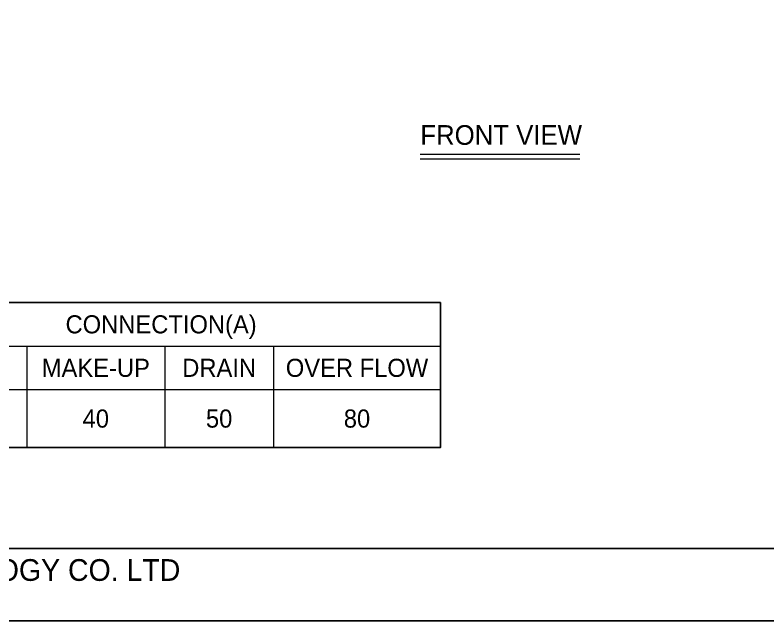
# Model space of a CAD drawing. Header units: millimetres. Extents: x -662642 to 33419, y -141169 to 23423.
# Drawn here: x 19059 to 26708, y 1526 to 7687 of the extents above; entities that cross this region are included whole.
import ezdxf
from ezdxf.enums import TextEntityAlignment as Align

# ---------------------------------------------------------------- set-up
doc = ezdxf.new("R2010")
doc.units = ezdxf.units.MM
for name, color, linetype in [('냉각탑_box', 1, 'Continuous'), ('냉각탑_form', 1, 'Continuous'), ('냉각탑_text', 3, 'Continuous')]:
    doc.layers.add(name, color=color, linetype=linetype)
doc.styles.add('돋움', font='Dotum.ttf')

msp = doc.modelspace()

# ---------------------------------------------------------------- linework, layer by layer
at = {"layer": 'Defpoints'}
msp.add_lwpolyline([(2452.8, 23423.1), (33418.6, 23423.1), (33418.6, 1525.9), (2452.8, 1525.9)], close=True, dxfattribs=at)
at = {"layer": '냉각탑_box', "lineweight": 20}
for p, q in [((23174.4, 6272.8), (24797.7, 6272.8)), ((23174.4, 6226.1), (24797.7, 6226.1)), ((17705.3, 4321.1), (23380.9, 4321.1)), ((19179.5, 4321.1), (19179.5, 3289.1)), ((20580, 4321.1), (20580, 3289.1)), ((21685.6, 4321.1), (21685.6, 3289.1)), ((7533.3, 3878.8), (23380.9, 3878.8))]:
    msp.add_line(p, q, dxfattribs=at)
at = {"layer": '냉각탑_box'}
msp.add_lwpolyline([(7533.3, 4763.3), (23380.9, 4763.3), (23380.9, 3289.1), (7533.3, 3289.1)], close=True, dxfattribs=at)
at = {"layer": '냉각탑_form'}
msp.add_lwpolyline([(3190.1, 22685.8), (3190.1, 2263.2), (32681.3, 2263.2), (32681.3, 22685.8)], close=True, dxfattribs=at)

# ---------------------------------------------------------------- texts
at = {"layer": '냉각탑_form', "lineweight": 20, "style": '돋움'}
msp.add_text('SUNG JI AIR-CONDITIONING TECHNOLOGY CO. LTD', height=221.184, dxfattribs=at).set_placement((13472.4, 1933.4))
at = {"layer": '냉각탑_text', "lineweight": 20, "style": '돋움'}
for s, height, p in [('FRONT VIEW', 199.97, (23997.9, 6467.5)), ('CONNECTION(A)', 184.275, (20543.1, 4542.2)), ('MAKE-UP', 184.27, (19879.7, 4099.9)), ('DRAIN', 184.27, (21132.8, 4099.9)), ('OVER FLOW', 184.27, (22533.3, 4099.9)), ('40', 184.27, (19879.7, 3584)), ('50', 184.27, (21132.8, 3584)), ('80', 184.27, (22533.3, 3584))]:
    msp.add_text(s, height=height, dxfattribs=at).set_placement(p, align=Align.MIDDLE_CENTER)

doc.saveas('drawing.dxf')
